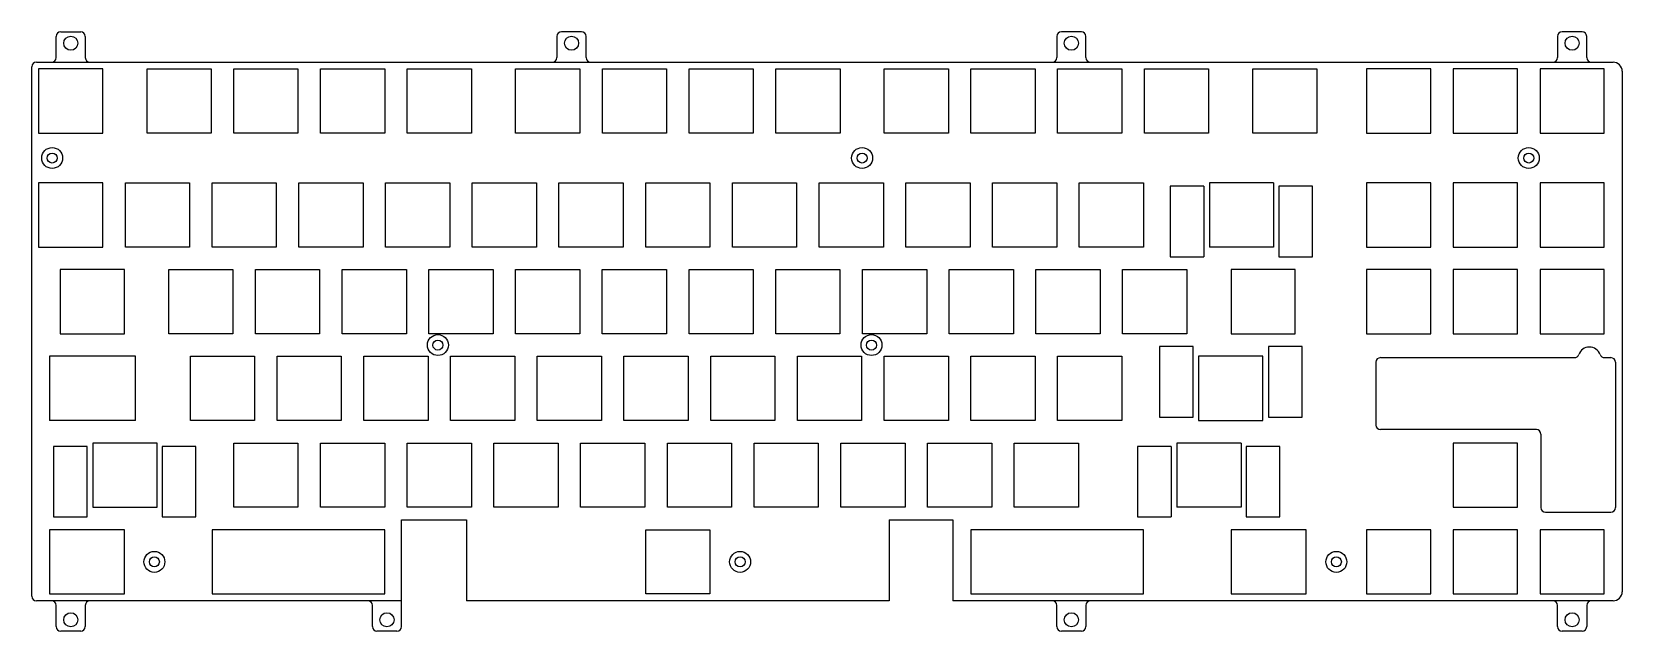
# Model space of a CAD drawing. Header units: millimetres. Extents: x 71 to 420, y 126 to 257.
import ezdxf

# ---------------------------------------------------------------- set-up
doc = ezdxf.new("R2010")
doc.units = ezdxf.units.MM
doc.header["$LTSCALE"] = 23.1
doc.layers.get('0').update_dxf_attribs({"linetype": 'CONTINUOUS'})

msp = doc.modelspace()

# ---------------------------------------------------------------- linework, layer by layer
at = {"color": 7, "linetype": 'Continuous'}
for p, q in [((76.36, 251.72), (76.36, 256.39)), ((77.36, 257.39), (81.76, 257.39)), ((82.76, 256.39), (82.76, 251.72)), ((186.36, 256.39), (186.36, 251.72)), ((191.76, 257.39), (187.36, 257.39)), ((192.76, 251.72), (192.76, 256.39)), ((296.16, 256.39), (296.16, 251.72)), ((301.56, 257.39), (297.16, 257.39)), ((302.56, 251.72), (302.56, 256.39)), ((406.16, 256.39), (406.16, 251.72)), ((411.56, 257.39), (407.16, 257.39)), ((412.56, 251.72), (412.56, 256.39)), ((71.01, 133.42), (71.01, 249.72)), ((72.01, 250.72), (418.36, 250.72)), ((72.51, 249.22), (72.51, 235.12)), ((86.61, 249.22), (72.51, 249.22)), ((86.61, 235.12), (86.61, 249.22)), ((96.32, 235.12), (96.32, 249.22)), ((96.32, 249.22), (110.42, 249.22)), ((110.42, 249.22), (110.42, 235.12)), ((115.37, 235.12), (115.37, 249.22)), ((115.37, 249.22), (129.47, 249.22)), ((129.47, 249.22), (129.47, 235.12)), ((134.42, 235.12), (134.42, 249.22)), ((134.42, 249.22), (148.52, 249.22)), ((148.52, 249.22), (148.52, 235.12)), ((153.47, 235.12), (153.47, 249.22)), ((153.47, 249.22), (167.57, 249.22)), ((167.57, 249.22), (167.57, 235.12)), ((177.29, 235.12), (177.29, 249.22)), ((177.29, 249.22), (191.39, 249.22)), ((191.39, 249.22), (191.39, 235.12)), ((196.34, 235.12), (196.34, 249.22)), ((196.34, 249.22), (210.44, 249.22)), ((210.44, 249.22), (210.44, 235.12)), ((215.39, 235.12), (215.39, 249.22)), ((215.39, 249.22), (229.49, 249.22)), ((229.49, 249.22), (229.49, 235.12)), ((234.44, 235.12), (234.44, 249.22)), ((234.44, 249.22), (248.54, 249.22)), ((248.54, 249.22), (248.54, 235.12)), ((258.25, 235.12), (258.25, 249.22)), ((258.25, 249.22), (272.35, 249.22)), ((272.35, 249.22), (272.35, 235.12)), ((277.3, 235.12), (277.3, 249.22)), ((277.3, 249.22), (291.4, 249.22)), ((291.4, 249.22), (291.4, 235.12)), ((296.35, 235.12), (296.35, 249.22)), ((296.35, 249.22), (310.45, 249.22)), ((310.45, 249.22), (310.45, 235.12)), ((315.4, 249.22), (329.5, 249.22)), ((315.4, 235.12), (315.4, 249.22)), ((329.5, 249.22), (329.5, 235.12)), ((339.22, 249.22), (353.32, 249.22)), ((339.22, 235.12), (339.22, 249.22)), ((353.32, 249.22), (353.32, 235.12)), ((378.31, 249.22), (364.21, 249.22)), ((364.21, 249.22), (364.21, 235.12)), ((378.31, 235.12), (378.31, 249.22)), ((397.36, 249.22), (383.26, 249.22)), ((383.26, 249.22), (383.26, 235.12)), ((397.36, 235.12), (397.36, 249.22)), ((416.41, 249.22), (402.31, 249.22)), ((402.31, 249.22), (402.31, 235.12)), ((416.41, 235.12), (416.41, 249.22)), ((420.36, 248.72), (420.36, 134.42)), ((72.51, 235.12), (86.61, 235.12)), ((110.42, 235.12), (96.32, 235.12)), ((129.47, 235.12), (115.37, 235.12)), ((148.52, 235.12), (134.42, 235.12)), ((167.57, 235.12), (153.47, 235.12)), ((191.39, 235.12), (177.29, 235.12)), ((210.44, 235.12), (196.34, 235.12)), ((229.49, 235.12), (215.39, 235.12)), ((248.54, 235.12), (234.44, 235.12)), ((272.35, 235.12), (258.25, 235.12)), ((291.4, 235.12), (277.3, 235.12)), ((310.45, 235.12), (296.35, 235.12)), ((329.5, 235.12), (315.4, 235.12)), ((353.32, 235.12), (339.22, 235.12)), ((364.21, 235.12), (378.31, 235.12)), ((383.26, 235.12), (397.36, 235.12)), ((402.31, 235.12), (416.41, 235.12)), ((72.51, 224.22), (72.51, 210.12)), ((86.61, 224.22), (72.51, 224.22)), ((86.61, 210.12), (86.61, 224.22)), ((91.56, 210.12), (91.56, 224.22)), ((91.56, 224.22), (105.66, 224.22)), ((105.66, 224.22), (105.66, 210.12)), ((110.61, 210.12), (110.61, 224.22)), ((110.61, 224.22), (124.71, 224.22)), ((124.71, 224.22), (124.71, 210.12)), ((129.66, 210.12), (129.66, 224.22)), ((129.66, 224.22), (143.76, 224.22)), ((143.76, 224.22), (143.76, 210.12)), ((148.71, 210.12), (148.71, 224.22)), ((148.71, 224.22), (162.81, 224.22)), ((162.81, 224.22), (162.81, 210.12)), ((167.76, 210.12), (167.76, 224.22)), ((167.76, 224.22), (181.86, 224.22)), ((181.86, 224.22), (181.86, 210.12)), ((186.81, 210.12), (186.81, 224.22)), ((186.81, 224.22), (200.91, 224.22)), ((200.91, 224.22), (200.91, 210.12)), ((205.86, 210.12), (205.86, 224.22)), ((205.86, 224.22), (219.96, 224.22)), ((219.96, 224.22), (219.96, 210.12)), ((224.91, 210.12), (224.91, 224.22)), ((224.91, 224.22), (239.01, 224.22)), ((239.01, 224.22), (239.01, 210.12)), ((243.96, 210.12), (243.96, 224.22)), ((243.96, 224.22), (258.06, 224.22)), ((258.06, 224.22), (258.06, 210.12)), ((263.01, 210.12), (263.01, 224.22)), ((263.01, 224.22), (277.11, 224.22)), ((277.11, 224.22), (277.11, 210.12)), ((282.06, 210.12), (282.06, 224.22)), ((282.06, 224.22), (296.16, 224.22)), ((296.16, 224.22), (296.16, 210.12)), ((301.11, 224.22), (315.21, 224.22)), ((301.11, 210.12), (301.11, 224.22)), ((315.21, 224.22), (315.21, 210.12)), ((343.78, 224.22), (329.68, 224.22)), ((329.68, 224.22), (329.68, 210.12)), ((343.78, 224.22), (343.78, 210.12)), ((378.31, 224.22), (364.21, 224.22)), ((364.21, 224.22), (364.21, 210.12)), ((378.31, 210.12), (378.31, 224.22)), ((397.36, 224.22), (383.26, 224.22)), ((383.26, 224.22), (383.26, 210.12)), ((397.36, 210.12), (397.36, 224.22)), ((416.41, 224.22), (402.31, 224.22)), ((402.31, 224.22), (402.31, 210.12)), ((416.41, 210.12), (416.41, 224.22)), ((328.46, 223.48), (321.06, 223.48)), ((321.06, 223.48), (321.06, 207.98)), ((328.46, 223.48), (328.46, 207.98)), ((352.33, 223.48), (344.93, 223.48)), ((344.93, 223.48), (344.93, 207.98)), ((352.33, 207.98), (352.33, 223.48)), ((72.51, 210.12), (86.61, 210.12)), ((105.66, 210.12), (91.56, 210.12)), ((124.71, 210.12), (110.61, 210.12)), ((143.76, 210.12), (129.66, 210.12)), ((162.81, 210.12), (148.71, 210.12)), ((181.86, 210.12), (167.76, 210.12)), ((200.91, 210.12), (186.81, 210.12)), ((219.96, 210.12), (205.86, 210.12)), ((239.01, 210.12), (224.91, 210.12)), ((258.06, 210.12), (243.96, 210.12)), ((277.11, 210.12), (263.01, 210.12)), ((296.16, 210.12), (282.06, 210.12)), ((315.21, 210.12), (301.11, 210.12)), ((343.78, 210.12), (329.68, 210.12)), ((364.21, 210.12), (378.31, 210.12)), ((383.26, 210.12), (397.36, 210.12)), ((402.31, 210.12), (416.41, 210.12)), ((321.06, 207.98), (328.46, 207.98)), ((344.93, 207.98), (352.33, 207.98)), ((77.27, 205.17), (77.27, 191.07)), ((91.37, 205.17), (77.27, 205.17)), ((91.37, 191.07), (91.37, 205.17)), ((101.08, 191.07), (101.08, 205.17)), ((101.08, 205.17), (115.18, 205.17)), ((115.18, 205.17), (115.18, 191.07)), ((120.13, 191.07), (120.13, 205.17)), ((120.13, 205.17), (134.23, 205.17)), ((134.23, 205.17), (134.23, 191.07)), ((139.18, 191.07), (139.18, 205.17)), ((139.18, 205.17), (153.28, 205.17)), ((153.28, 205.17), (153.28, 191.07)), ((158.23, 191.07), (158.23, 205.17)), ((158.23, 205.17), (172.33, 205.17)), ((172.33, 205.17), (172.33, 191.07)), ((177.28, 191.07), (177.28, 205.17)), ((177.28, 205.17), (191.38, 205.17)), ((191.38, 205.17), (191.38, 191.07)), ((196.33, 191.07), (196.33, 205.17)), ((196.33, 205.17), (210.43, 205.17)), ((210.43, 205.17), (210.43, 191.07)), ((215.38, 191.07), (215.38, 205.17)), ((215.38, 205.17), (229.48, 205.17)), ((229.48, 205.17), (229.48, 191.07)), ((234.43, 191.07), (234.43, 205.17)), ((234.43, 205.17), (248.53, 205.17)), ((248.53, 205.17), (248.53, 191.07)), ((253.48, 191.07), (253.48, 205.17)), ((253.48, 205.17), (267.58, 205.17)), ((267.58, 205.17), (267.58, 191.07)), ((272.53, 205.17), (286.63, 205.17)), ((272.53, 191.07), (272.53, 205.17)), ((286.63, 205.17), (286.63, 191.07)), ((291.58, 205.17), (305.68, 205.17)), ((291.58, 191.07), (291.58, 205.17)), ((305.68, 205.17), (305.68, 191.07)), ((310.63, 205.17), (324.73, 205.17)), ((310.63, 191.07), (310.63, 205.17)), ((324.73, 205.17), (324.73, 191.07)), ((348.54, 205.17), (334.44, 205.17)), ((334.44, 205.17), (334.44, 191.07)), ((348.54, 191.07), (348.54, 205.17)), ((378.31, 205.17), (364.21, 205.17)), ((364.21, 205.17), (364.21, 191.07)), ((378.31, 191.07), (378.31, 205.17)), ((397.36, 205.17), (383.26, 205.17)), ((383.26, 205.17), (383.26, 191.07)), ((397.36, 191.07), (397.36, 205.17)), ((416.41, 205.17), (402.31, 205.17)), ((402.31, 205.17), (402.31, 191.07)), ((416.41, 191.07), (416.41, 205.17)), ((77.27, 191.07), (91.37, 191.07)), ((115.18, 191.07), (101.08, 191.07)), ((134.23, 191.07), (120.13, 191.07)), ((153.28, 191.07), (139.18, 191.07)), ((172.33, 191.07), (158.23, 191.07)), ((191.38, 191.07), (177.28, 191.07)), ((210.43, 191.07), (196.33, 191.07)), ((229.48, 191.07), (215.38, 191.07)), ((248.53, 191.07), (234.43, 191.07)), ((267.58, 191.07), (253.48, 191.07)), ((286.63, 191.07), (272.53, 191.07)), ((305.68, 191.07), (291.58, 191.07)), ((324.73, 191.07), (310.63, 191.07)), ((334.44, 191.07), (348.54, 191.07)), ((364.21, 191.07), (378.31, 191.07)), ((383.26, 191.07), (397.36, 191.07)), ((402.31, 191.07), (416.41, 191.07)), ((74.89, 186.12), (74.89, 172.02)), ((93.75, 186.12), (74.89, 186.12)), ((93.75, 172.02), (93.75, 186.12)), ((105.84, 172.02), (105.84, 186.12)), ((105.84, 186.12), (119.94, 186.12)), ((119.94, 186.12), (119.94, 172.02)), ((124.89, 172.02), (124.89, 186.12)), ((124.89, 186.12), (138.99, 186.12)), ((138.99, 186.12), (138.99, 172.02)), ((143.94, 172.02), (143.94, 186.12)), ((143.94, 186.12), (158.04, 186.12)), ((158.04, 186.12), (158.04, 172.02)), ((162.99, 172.02), (162.99, 186.12)), ((162.99, 186.12), (177.09, 186.12)), ((177.09, 186.12), (177.09, 172.02)), ((182.04, 172.02), (182.04, 186.12)), ((182.04, 186.12), (196.14, 186.12)), ((196.14, 186.12), (196.14, 172.02)), ((201.09, 172.02), (201.09, 186.12)), ((201.09, 186.12), (215.19, 186.12)), ((215.19, 186.12), (215.19, 172.02)), ((220.14, 172.02), (220.14, 186.12)), ((220.14, 186.12), (234.24, 186.12)), ((234.24, 186.12), (234.24, 172.02)), ((239.19, 172.02), (239.19, 186.12)), ((239.19, 186.12), (253.29, 186.12)), ((253.29, 186.12), (253.29, 172.02)), ((258.24, 186.12), (272.34, 186.12)), ((258.24, 172.02), (258.24, 186.12)), ((272.34, 186.12), (272.34, 172.02)), ((277.29, 186.12), (291.39, 186.12)), ((277.29, 172.02), (277.29, 186.12)), ((291.39, 186.12), (291.39, 172.02)), ((296.34, 186.12), (310.44, 186.12)), ((296.34, 172.02), (296.34, 186.12)), ((310.44, 186.12), (310.44, 172.02)), ((326.15, 188.26), (318.75, 188.26)), ((318.75, 188.26), (318.75, 172.76)), ((326.15, 172.76), (326.15, 188.26)), ((341.4, 186.12), (327.3, 186.12)), ((327.3, 186.12), (327.3, 172.02)), ((341.4, 172.02), (341.4, 186.12)), ((350.03, 188.26), (342.63, 188.26)), ((342.63, 188.26), (342.63, 172.76)), ((350.03, 172.76), (350.03, 188.26)), ((367.26, 185.82), (409.86, 185.82)), ((416.46, 185.82), (417.86, 185.82)), ((366.26, 184.82), (366.26, 171.02)), ((418.86, 184.82), (418.86, 152.89)), ((93.75, 172.02), (74.89, 172.02)), ((119.94, 172.02), (105.84, 172.02)), ((138.99, 172.02), (124.89, 172.02)), ((158.04, 172.02), (143.94, 172.02)), ((177.09, 172.02), (162.99, 172.02)), ((196.14, 172.02), (182.04, 172.02)), ((215.19, 172.02), (201.09, 172.02)), ((234.24, 172.02), (220.14, 172.02)), ((253.29, 172.02), (239.19, 172.02)), ((272.34, 172.02), (258.24, 172.02)), ((291.39, 172.02), (277.29, 172.02)), ((310.44, 172.02), (296.34, 172.02)), ((318.75, 172.76), (326.15, 172.76)), ((327.3, 172.02), (341.4, 172.02)), ((342.63, 172.76), (350.03, 172.76)), ((401.51, 170.02), (367.26, 170.02)), ((402.51, 169.02), (402.51, 152.89)), ((75.79, 166.33), (75.79, 150.83)), ((83.19, 166.33), (75.79, 166.33)), ((83.19, 150.83), (83.19, 166.33)), ((84.41, 167.07), (84.41, 152.97)), ((98.51, 167.07), (84.41, 167.07)), ((98.51, 152.97), (98.51, 167.07)), ((99.66, 166.33), (99.66, 150.83)), ((107.06, 166.33), (99.66, 166.33)), ((107.06, 150.83), (107.06, 166.33)), ((115.37, 152.97), (115.37, 167.07)), ((115.37, 167.07), (129.47, 167.07)), ((129.47, 167.07), (129.47, 152.97)), ((134.42, 152.97), (134.42, 167.07)), ((134.42, 167.07), (148.52, 167.07)), ((148.52, 167.07), (148.52, 152.97)), ((153.47, 152.97), (153.47, 167.07)), ((153.47, 167.07), (167.57, 167.07)), ((167.57, 167.07), (167.57, 152.97)), ((172.52, 152.97), (172.52, 167.07)), ((172.52, 167.07), (186.62, 167.07)), ((186.62, 167.07), (186.62, 152.97)), ((191.57, 152.97), (191.57, 167.07)), ((191.57, 167.07), (205.67, 167.07)), ((205.67, 167.07), (205.67, 152.97)), ((210.62, 152.97), (210.62, 167.07)), ((210.62, 167.07), (224.72, 167.07)), ((224.72, 167.07), (224.72, 152.97)), ((229.67, 167.07), (243.77, 167.07)), ((229.67, 152.97), (229.67, 167.07)), ((243.77, 167.07), (243.77, 152.97)), ((248.72, 167.07), (262.82, 167.07)), ((248.72, 152.97), (248.72, 167.07)), ((262.82, 167.07), (262.82, 152.97)), ((267.77, 167.07), (281.87, 167.07)), ((267.77, 152.97), (267.77, 167.07)), ((281.87, 167.07), (281.87, 152.97)), ((286.82, 167.07), (300.92, 167.07)), ((286.82, 152.97), (286.82, 167.07)), ((300.92, 167.07), (300.92, 152.97)), ((321.31, 166.33), (313.91, 166.33)), ((313.91, 166.33), (313.91, 150.83)), ((321.31, 166.33), (321.31, 150.83)), ((336.64, 167.07), (322.54, 167.07)), ((322.54, 167.07), (322.54, 152.97)), ((336.64, 167.07), (336.64, 152.97)), ((345.19, 166.33), (337.79, 166.33)), ((337.79, 166.33), (337.79, 150.83)), ((345.19, 150.83), (345.19, 166.33)), ((397.36, 167.07), (383.26, 167.07)), ((383.26, 167.07), (383.26, 152.97)), ((397.36, 152.97), (397.36, 167.07)), ((75.79, 150.83), (83.19, 150.83)), ((84.41, 152.97), (98.51, 152.97)), ((99.66, 150.83), (107.06, 150.83)), ((129.47, 152.97), (115.37, 152.97)), ((148.52, 152.97), (134.42, 152.97)), ((167.57, 152.97), (153.47, 152.97)), ((186.62, 152.97), (172.52, 152.97)), ((205.67, 152.97), (191.57, 152.97)), ((224.72, 152.97), (210.62, 152.97)), ((243.77, 152.97), (229.67, 152.97)), ((262.82, 152.97), (248.72, 152.97)), ((281.87, 152.97), (267.77, 152.97)), ((300.92, 152.97), (286.82, 152.97)), ((313.91, 150.83), (321.31, 150.83)), ((336.64, 152.97), (322.54, 152.97)), ((337.79, 150.83), (345.19, 150.83)), ((383.26, 152.97), (397.36, 152.97)), ((403.51, 151.89), (417.86, 151.89)), ((74.89, 148.02), (74.89, 133.92)), ((91.37, 148.02), (74.89, 148.02)), ((91.37, 133.92), (91.37, 148.02)), ((110.61, 148.02), (110.61, 133.92)), ((148.52, 148.02), (110.61, 148.02)), ((148.52, 133.92), (148.52, 148.02)), ((152.22, 126.75), (152.22, 150.22)), ((152.22, 150.22), (166.47, 150.22)), ((166.47, 150.22), (166.47, 132.42)), ((205.86, 133.92), (205.86, 148.02)), ((205.86, 148.02), (219.96, 148.02)), ((219.96, 148.02), (219.96, 133.92)), ((259.37, 150.22), (273.32, 150.22)), ((259.37, 150.22), (259.37, 132.42)), ((273.32, 150.22), (273.32, 132.42)), ((315.21, 148.02), (277.29, 148.02)), ((277.29, 148.02), (277.29, 133.92)), ((315.21, 133.92), (315.21, 148.02)), ((350.93, 148.02), (334.44, 148.02)), ((334.44, 148.02), (334.44, 133.92)), ((350.93, 133.92), (350.93, 148.02)), ((378.31, 148.02), (364.21, 148.02)), ((364.21, 148.02), (364.21, 133.92)), ((378.31, 133.92), (378.31, 148.02)), ((397.36, 148.02), (383.26, 148.02)), ((383.26, 148.02), (383.26, 133.92)), ((397.36, 133.92), (397.36, 148.02)), ((416.41, 148.02), (402.31, 148.02)), ((402.31, 148.02), (402.31, 133.92)), ((416.41, 133.92), (416.41, 148.02)), ((74.89, 133.92), (91.37, 133.92)), ((110.61, 133.92), (148.52, 133.92)), ((219.96, 133.92), (205.86, 133.92)), ((277.29, 133.92), (315.21, 133.92)), ((334.44, 133.92), (350.93, 133.92)), ((364.21, 133.92), (378.31, 133.92)), ((383.26, 133.92), (397.36, 133.92)), ((402.31, 133.92), (416.41, 133.92)), ((152.22, 132.42), (72.01, 132.42)), ((76.36, 126.75), (76.36, 131.42)), ((82.76, 131.42), (82.76, 126.75)), ((145.82, 126.75), (145.82, 131.42)), ((259.37, 132.42), (166.47, 132.42)), ((418.36, 132.42), (273.32, 132.42)), ((296.16, 126.75), (296.16, 131.42)), ((302.56, 131.42), (302.56, 126.75)), ((406.16, 126.75), (406.16, 131.42)), ((412.56, 131.42), (412.56, 126.75)), ((81.76, 125.75), (77.36, 125.75)), ((151.22, 125.75), (146.82, 125.75)), ((301.56, 125.75), (297.16, 125.75)), ((411.56, 125.75), (407.16, 125.75))]:
    msp.add_line(p, q, dxfattribs=at)
for centre, radius in [((79.56, 254.89), 1.55), ((189.56, 254.89), 1.55), ((299.36, 254.89), 1.55), ((409.36, 254.89), 1.55), ((75.48, 229.67), 2.3), ((75.48, 229.67), 1.1), ((253.39, 229.67), 2.3), ((253.39, 229.67), 1.1), ((399.84, 229.67), 2.3), ((399.84, 229.67), 1.1), ((160.21, 188.59), 2.3), ((160.21, 188.59), 1.1), ((255.46, 188.59), 2.3), ((255.46, 188.59), 1.1), ((97.93, 140.97), 2.3), ((226.59, 140.97), 2.3), ((357.57, 140.97), 2.3), ((97.93, 140.97), 1.1), ((226.59, 140.97), 1.1), ((357.57, 140.97), 1.1), ((79.56, 128.25), 1.55), ((149.02, 128.25), 1.55), ((299.36, 128.25), 1.55), ((409.36, 128.25), 1.55)]:
    msp.add_circle(centre, radius, dxfattribs=at)
for centre, radius, start, end in [((77.36, 256.39), 1, 90, 180), ((81.76, 256.39), 1, 0, 90), ((187.36, 256.39), 1, 90, 180), ((191.76, 256.39), 1, 0, 90), ((297.16, 256.39), 1, 90, 180), ((301.56, 256.39), 1, 0, 90), ((407.16, 256.39), 1, 90, 180), ((411.56, 256.39), 1, 0, 90), ((75.36, 251.72), 1, 270, 0), ((83.76, 251.72), 1, 180, 270), ((185.36, 251.72), 1, 270, 0), ((193.76, 251.72), 1, 180, 270), ((295.16, 251.72), 1, 270, 0), ((303.56, 251.72), 1, 180, 270), ((405.16, 251.72), 1, 270, 0), ((413.56, 251.72), 1, 180, 270), ((72.01, 249.72), 1, 90, 180), ((418.36, 248.72), 2, 0, 90), ((367.26, 184.82), 1, 90, 180), ((409.86, 186.82), 1, 270, 340.6011), ((413.16, 185.65), 2.5, 19.3989, 160.6011), ((416.46, 186.82), 1, 199.3989, 270), ((417.86, 184.82), 1, 0, 90), ((367.26, 171.02), 1, 180, 270), ((401.51, 169.02), 1, 0, 90), ((403.51, 152.89), 1, 180, 270), ((417.86, 152.89), 1, 270, 360), ((72.01, 133.42), 1, 180, 270), ((418.36, 134.42), 2, 270, 360), ((75.36, 131.42), 1, 0, 90), ((83.76, 131.42), 1, 90, 180), ((144.82, 131.42), 1, 0, 90), ((295.16, 131.42), 1, 0, 90), ((303.56, 131.42), 1, 90, 180), ((405.16, 131.42), 1, 0, 90), ((413.56, 131.42), 1, 90, 180), ((77.36, 126.75), 1, 180, 270), ((81.76, 126.75), 1, 270, 360), ((146.82, 126.75), 1, 180, 270), ((151.22, 126.75), 1, 270, 360), ((297.16, 126.75), 1, 180, 270), ((301.56, 126.75), 1, 270, 360), ((407.16, 126.75), 1, 180, 270), ((411.56, 126.75), 1, 270, 360)]:
    msp.add_arc(centre, radius, start, end, dxfattribs=at)

doc.saveas('drawing.dxf')
